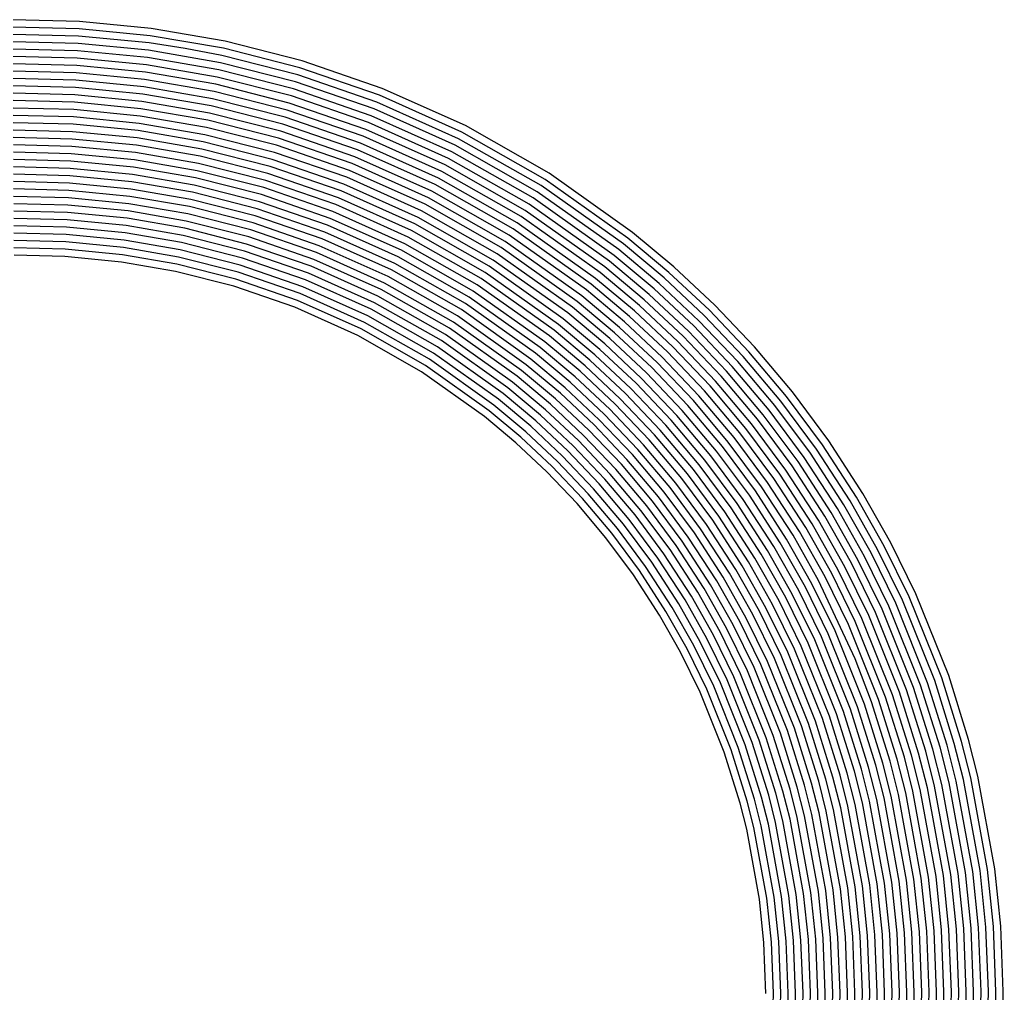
# Model space of a CAD drawing. Header units: metres. Extents: x -19 to 19, y -19.6 to 19.6.
# Drawn here: x 5.002 to 8.982, y 15.69 to 19.63 of the extents above; entities that cross this region are included whole.
import ezdxf

# ---------------------------------------------------------------- set-up
doc = ezdxf.new("R2010")
doc.units = ezdxf.units.M

msp = doc.modelspace()

# ---------------------------------------------------------------- linework, layer by layer
for p, q in [((5.24357, 19.622935, -0.495508), (4.972677, 19.630106, -0.496395)), ((5.24171, 19.5932, -0.491833), (4.972865, 19.600317, -0.492712)), ((5.529755, 19.565294, -0.488322), (5.24171, 19.5932, -0.491833)), ((5.533497, 19.594847, -0.49197), (5.24357, 19.622935, -0.495508)), ((5.832408, 19.543303, -0.485472), (5.533497, 19.594847, -0.49197)), ((5.23985, 19.563466, -0.488157), (4.973053, 19.570528, -0.489029)), ((5.526012, 19.535741, -0.484674), (5.23985, 19.563466, -0.488157)), ((5.826137, 19.51418, -0.481885), (5.529755, 19.565294, -0.488322)), ((5.23799, 19.533731, -0.484482), (4.973241, 19.540739, -0.485346)), ((5.23613, 19.503996, -0.480806), (4.97343, 19.51095, -0.481662)), ((5.52227, 19.506188, -0.481026), (5.23799, 19.533731, -0.484482)), ((5.813597, 19.455933, -0.474713), (5.52227, 19.506188, -0.481026)), ((5.671018, 19.513597, -0.481883), (5.526012, 19.535741, -0.484674)), ((5.819867, 19.485056, -0.478299), (5.671018, 19.513597, -0.481883)), ((6.135592, 19.435552, -0.47201), (5.826137, 19.51418, -0.481885)), ((6.144216, 19.464079, -0.475509), (5.832408, 19.543303, -0.485472)), ((5.23427, 19.474261, -0.477131), (4.973618, 19.481162, -0.477979)), ((5.514785, 19.447082, -0.47373), (5.23427, 19.474261, -0.477131)), ((5.518527, 19.476635, -0.477378), (5.23613, 19.503996, -0.480806)), ((5.807327, 19.42681, -0.471127), (5.518527, 19.476635, -0.477378)), ((6.126969, 19.407025, -0.468511), (5.819867, 19.485056, -0.478299)), ((5.23241, 19.444526, -0.473456), (4.973806, 19.451373, -0.474296)), ((5.511042, 19.417529, -0.470082), (5.23241, 19.444526, -0.473456)), ((5.801057, 19.397686, -0.467541), (5.514785, 19.447082, -0.47373)), ((6.109722, 19.349971, -0.461513), (5.807327, 19.42681, -0.471127)), ((6.118346, 19.378498, -0.465012), (5.813597, 19.455933, -0.474713)), ((6.45761, 19.324562, -0.458128), (6.135592, 19.435552, -0.47201)), ((6.468682, 19.352247, -0.461508), (6.144216, 19.464079, -0.475509)), ((5.23055, 19.414792, -0.46978), (4.973994, 19.421584, -0.470613)), ((5.22869, 19.385057, -0.466105), (4.974183, 19.391795, -0.46693)), ((5.5073, 19.387976, -0.466434), (5.23055, 19.414792, -0.46978)), ((5.788516, 19.33944, -0.460368), (5.5073, 19.387976, -0.466434)), ((5.794786, 19.368563, -0.463954), (5.511042, 19.417529, -0.470082)), ((6.101099, 19.321444, -0.458014), (5.801057, 19.397686, -0.467541)), ((6.446538, 19.296877, -0.454749), (6.126969, 19.407025, -0.468511)), ((5.22683, 19.355322, -0.462429), (4.974371, 19.362006, -0.463246)), ((5.499815, 19.32887, -0.459138), (5.22683, 19.355322, -0.462429)), ((5.503557, 19.358423, -0.462786), (5.22869, 19.385057, -0.466105)), ((5.782246, 19.310316, -0.456782), (5.503557, 19.358423, -0.462786)), ((6.092476, 19.292917, -0.454515), (5.794786, 19.368563, -0.463954)), ((6.424395, 19.241508, -0.447989), (6.109722, 19.349971, -0.461513)), ((6.435467, 19.269192, -0.451369), (6.118346, 19.378498, -0.465012)), ((6.805002, 19.201655, -0.442783), (6.468682, 19.352247, -0.461508)), ((5.22497, 19.325587, -0.458754), (4.974559, 19.332217, -0.459563)), ((5.496072, 19.299318, -0.45549), (5.22497, 19.325587, -0.458754)), ((5.775976, 19.281193, -0.453196), (5.499815, 19.32887, -0.459138)), ((6.075229, 19.235864, -0.447517), (5.782246, 19.310316, -0.456782)), ((6.083852, 19.264391, -0.451016), (5.788516, 19.33944, -0.460368)), ((6.413324, 19.213823, -0.444609), (6.101099, 19.321444, -0.458014)), ((6.791397, 19.175101, -0.439567), (6.45761, 19.324562, -0.458128)), ((5.22311, 19.295853, -0.455079), (4.974747, 19.302429, -0.45588)), ((5.22125, 19.266118, -0.451403), (4.974936, 19.27264, -0.452197)), ((5.488587, 19.240212, -0.448194), (5.22125, 19.266118, -0.451403)), ((5.492329, 19.269765, -0.451842), (5.22311, 19.295853, -0.455079)), ((5.763435, 19.222946, -0.446023), (5.492329, 19.269765, -0.451842)), ((5.769705, 19.25207, -0.449609), (5.496072, 19.299318, -0.45549)), ((6.066605, 19.207337, -0.444018), (5.775976, 19.281193, -0.453196)), ((6.402252, 19.186138, -0.441229), (6.092476, 19.292917, -0.454515)), ((6.764187, 19.121995, -0.433136), (6.435467, 19.269192, -0.451369)), ((6.777792, 19.148548, -0.436351), (6.446538, 19.296877, -0.454749)), ((5.21939, 19.236383, -0.447728), (4.975124, 19.242851, -0.448513)), ((5.484844, 19.210659, -0.444546), (5.21939, 19.236383, -0.447728)), ((5.757165, 19.193823, -0.442437), (5.488587, 19.240212, -0.448194)), ((6.057982, 19.17881, -0.440519), (5.769705, 19.25207, -0.449609)), ((6.380109, 19.130769, -0.43447), (6.075229, 19.235864, -0.447517)), ((6.39118, 19.158453, -0.437849), (6.083852, 19.264391, -0.451016)), ((6.750582, 19.095442, -0.42992), (6.424395, 19.241508, -0.447989)), ((5.21753, 19.206648, -0.444053), (4.975312, 19.213062, -0.44483)), ((5.481102, 19.181106, -0.440898), (5.21753, 19.206648, -0.444053)), ((5.750895, 19.164699, -0.438851), (5.484844, 19.210659, -0.444546)), ((6.040735, 19.121756, -0.433521), (5.757165, 19.193823, -0.442437)), ((6.049359, 19.150283, -0.43702), (5.763435, 19.222946, -0.446023)), ((6.369037, 19.103084, -0.43109), (6.066605, 19.207337, -0.444018)), ((6.723371, 19.042335, -0.423489), (6.402252, 19.186138, -0.441229)), ((6.736976, 19.068888, -0.426704), (6.413324, 19.213823, -0.444609)), ((7.144425, 19.009053, -0.419051), (6.805002, 19.201655, -0.442783)), ((5.21567, 19.176914, -0.440377), (4.9755, 19.183273, -0.441147)), ((5.21381, 19.147179, -0.436702), (4.975689, 19.153484, -0.437464)), ((5.473617, 19.122, -0.433603), (5.21381, 19.147179, -0.436702)), ((5.477359, 19.151553, -0.437251), (5.21567, 19.176914, -0.440377)), ((5.738354, 19.106453, -0.431678), (5.477359, 19.151553, -0.437251)), ((5.744625, 19.135576, -0.435264), (5.481102, 19.181106, -0.440898)), ((6.032112, 19.093229, -0.430022), (5.750895, 19.164699, -0.438851)), ((6.346894, 19.047714, -0.42433), (6.049359, 19.150283, -0.43702)), ((6.357965, 19.075399, -0.42771), (6.057982, 19.17881, -0.440519)), ((6.709766, 19.015782, -0.420273), (6.39118, 19.158453, -0.437849)), ((7.112094, 18.958847, -0.413028), (6.777792, 19.148548, -0.436351)), ((7.12826, 18.98395, -0.41604), (6.791397, 19.175101, -0.439567)), ((5.21195, 19.117444, -0.433026), (4.975877, 19.123695, -0.433781)), ((5.469874, 19.092447, -0.429955), (5.21195, 19.117444, -0.433026)), ((5.732084, 19.077329, -0.428092), (5.473617, 19.122, -0.433603)), ((6.023489, 19.064702, -0.426523), (5.744625, 19.135576, -0.435264)), ((6.335822, 19.02003, -0.42095), (6.040735, 19.121756, -0.433521)), ((6.696161, 18.989229, -0.417057), (6.380109, 19.130769, -0.43447)), ((7.095928, 18.933743, -0.410016), (6.764187, 19.121995, -0.433136)), ((5.21009, 19.087709, -0.429351), (4.976065, 19.093907, -0.430097)), ((5.466132, 19.062894, -0.426307), (5.21009, 19.087709, -0.429351)), ((5.725814, 19.048206, -0.424506), (5.469874, 19.092447, -0.429955)), ((6.006242, 19.007648, -0.419525), (5.732084, 19.077329, -0.428092)), ((6.014865, 19.036175, -0.423024), (5.738354, 19.106453, -0.431678)), ((6.32475, 18.992345, -0.417571), (6.032112, 19.093229, -0.430022)), ((6.668951, 18.936122, -0.410626), (6.357965, 19.075399, -0.42771)), ((6.682556, 18.962675, -0.413842), (6.369037, 19.103084, -0.43109)), ((7.063597, 18.883537, -0.403993), (6.736976, 19.068888, -0.426704)), ((7.079763, 18.90864, -0.407004), (6.750582, 19.095442, -0.42992)), ((5.20823, 19.057974, -0.425676), (4.976253, 19.064118, -0.426414)), ((5.20637, 19.02824, -0.422), (4.976441, 19.034329, -0.422731)), ((5.458647, 19.003788, -0.419011), (5.20637, 19.02824, -0.422)), ((5.462389, 19.033341, -0.422659), (5.20823, 19.057974, -0.425676)), ((5.713273, 18.989959, -0.417333), (5.462389, 19.033341, -0.422659)), ((5.719544, 19.019083, -0.420919), (5.466132, 19.062894, -0.426307)), ((5.997619, 18.979121, -0.416026), (5.725814, 19.048206, -0.424506)), ((6.302607, 18.936975, -0.410811), (6.014865, 19.036175, -0.423024)), ((6.313679, 18.96466, -0.414191), (6.023489, 19.064702, -0.426523)), ((6.655346, 18.909569, -0.40741), (6.346894, 19.047714, -0.42433)), ((7.047432, 18.858433, -0.400981), (6.723371, 19.042335, -0.423489)), ((5.20451, 18.998505, -0.418325), (4.97663, 19.00454, -0.419048)), ((5.454904, 18.974235, -0.415363), (5.20451, 18.998505, -0.418325)), ((5.707003, 18.960836, -0.413747), (5.458647, 19.003788, -0.419011)), ((5.980372, 18.922067, -0.409028), (5.713273, 18.989959, -0.417333)), ((5.988995, 18.950594, -0.412527), (5.719544, 19.019083, -0.420919)), ((6.291536, 18.90929, -0.407431), (6.006242, 19.007648, -0.419525)), ((6.628135, 18.856462, -0.400979), (6.32475, 18.992345, -0.417571)), ((6.64174, 18.883016, -0.404195), (6.335822, 19.02003, -0.42095)), ((7.0151, 18.808227, -0.394957), (6.696161, 18.989229, -0.417057)), ((7.031266, 18.83333, -0.397969), (6.709766, 19.015782, -0.420273)), ((7.4819, 18.769572, -0.38989), (7.144425, 19.009053, -0.419051)), ((5.20265, 18.96877, -0.41465), (4.976818, 18.974751, -0.415365)), ((5.451162, 18.944682, -0.411715), (5.20265, 18.96877, -0.41465)), ((5.700733, 18.931713, -0.410161), (5.454904, 18.974235, -0.415363)), ((5.971748, 18.89354, -0.405529), (5.707003, 18.960836, -0.413747)), ((6.269392, 18.853921, -0.400672), (5.988995, 18.950594, -0.412527)), ((6.280464, 18.881606, -0.404051), (5.997619, 18.979121, -0.416026)), ((6.61453, 18.829909, -0.397763), (6.313679, 18.96466, -0.414191)), ((6.998935, 18.783123, -0.391946), (6.682556, 18.962675, -0.413842)), ((7.444475, 18.722972, -0.384366), (7.112094, 18.958847, -0.413028)), ((7.463188, 18.746272, -0.387128), (7.12826, 18.98395, -0.41604)), ((5.20079, 18.939035, -0.410974), (4.977006, 18.944962, -0.411681)), ((5.19893, 18.909301, -0.407299), (4.977194, 18.915173, -0.407998)), ((5.443677, 18.885576, -0.404419), (5.19893, 18.909301, -0.407299)), ((5.447419, 18.915129, -0.408067), (5.20079, 18.939035, -0.410974)), ((5.688193, 18.873466, -0.402988), (5.447419, 18.915129, -0.408067)), ((5.694463, 18.902589, -0.406574), (5.451162, 18.944682, -0.411715)), ((5.963125, 18.865013, -0.40203), (5.700733, 18.931713, -0.410161)), ((6.258321, 18.826236, -0.397292), (5.980372, 18.922067, -0.409028)), ((6.58732, 18.776803, -0.391332), (6.291536, 18.90929, -0.407431)), ((6.600925, 18.803356, -0.394548), (6.302607, 18.936975, -0.410811)), ((6.966603, 18.732917, -0.385922), (6.655346, 18.909569, -0.40741)), ((6.982769, 18.75802, -0.388934), (6.668951, 18.936122, -0.410626)), ((7.40705, 18.676373, -0.378841), (7.079763, 18.90864, -0.407004)), ((7.425763, 18.699673, -0.381603), (7.095928, 18.933743, -0.410016)), ((5.19707, 18.879566, -0.403623), (4.977383, 18.885385, -0.404315)), ((5.439934, 18.856023, -0.400771), (5.19707, 18.879566, -0.403623)), ((5.681922, 18.844343, -0.399402), (5.443677, 18.885576, -0.404419)), ((5.945878, 18.807959, -0.395032), (5.688193, 18.873466, -0.402988)), ((5.954502, 18.836486, -0.398531), (5.694463, 18.902589, -0.406574)), ((6.247249, 18.798551, -0.393912), (5.971748, 18.89354, -0.405529)), ((6.573715, 18.75025, -0.388116), (6.280464, 18.881606, -0.404051)), ((6.950438, 18.707813, -0.38291), (6.64174, 18.883016, -0.404195)), ((7.388338, 18.653073, -0.376079), (7.063597, 18.883537, -0.403993)), ((5.19521, 18.849831, -0.399948), (4.977571, 18.855596, -0.400632)), ((5.436192, 18.82647, -0.397123), (5.19521, 18.849831, -0.399948)), ((5.675652, 18.815219, -0.395816), (5.439934, 18.856023, -0.400771)), ((5.937255, 18.779432, -0.391533), (5.681922, 18.844343, -0.399402)), ((6.225106, 18.743182, -0.387152), (5.954502, 18.836486, -0.398531)), ((6.236177, 18.770867, -0.390532), (5.963125, 18.865013, -0.40203)), ((6.56011, 18.723696, -0.384901), (6.269392, 18.853921, -0.400672)), ((6.918106, 18.657607, -0.376887), (6.61453, 18.829909, -0.397763)), ((6.934272, 18.68271, -0.379899), (6.628135, 18.856462, -0.400979)), ((7.350913, 18.606474, -0.370555), (7.031266, 18.83333, -0.397969)), ((7.369626, 18.629774, -0.373317), (7.047432, 18.858433, -0.400981)), ((5.19335, 18.820096, -0.396273), (4.977759, 18.825807, -0.396948)), ((5.19149, 18.790362, -0.392597), (4.977947, 18.796018, -0.393265)), ((5.428707, 18.767365, -0.389827), (5.19149, 18.790362, -0.392597)), ((5.432449, 18.796917, -0.393475), (5.19335, 18.820096, -0.396273)), ((5.663112, 18.756972, -0.388643), (5.432449, 18.796917, -0.393475)), ((5.669382, 18.786096, -0.392229), (5.436192, 18.82647, -0.397123)), ((5.928632, 18.750905, -0.388034), (5.675652, 18.815219, -0.395816)), ((6.214034, 18.715497, -0.383772), (5.945878, 18.807959, -0.395032)), ((6.532899, 18.67059, -0.378469), (6.247249, 18.798551, -0.393912)), ((6.546504, 18.697143, -0.381685), (6.258321, 18.826236, -0.397292)), ((6.901941, 18.632503, -0.373875), (6.600925, 18.803356, -0.394548)), ((7.332201, 18.583175, -0.367793), (7.0151, 18.808227, -0.394957)), ((5.18963, 18.760627, -0.388922), (4.978136, 18.766229, -0.389582)), ((5.424964, 18.737812, -0.386179), (5.18963, 18.760627, -0.388922)), ((5.656842, 18.727849, -0.385057), (5.428707, 18.767365, -0.389827)), ((5.911385, 18.693852, -0.381036), (5.663112, 18.756972, -0.388643)), ((5.920008, 18.722378, -0.384535), (5.669382, 18.786096, -0.392229)), ((6.191891, 18.660128, -0.377013), (5.928632, 18.750905, -0.388034)), ((6.202962, 18.687812, -0.380393), (5.937255, 18.779432, -0.391533)), ((6.519294, 18.644037, -0.375254), (6.236177, 18.770867, -0.390532)), ((6.86961, 18.582297, -0.367852), (6.573715, 18.75025, -0.388116)), ((6.885775, 18.6074, -0.370863), (6.58732, 18.776803, -0.391332)), ((7.294776, 18.536575, -0.362269), (6.982769, 18.75802, -0.388934)), ((7.313489, 18.559875, -0.365031), (6.998935, 18.783123, -0.391946)), ((7.648877, 18.629886, -0.373061), (7.4819, 18.769572, -0.38989)), ((5.18777, 18.730892, -0.385247), (4.978324, 18.73644, -0.385899)), ((5.421222, 18.708259, -0.382531), (5.18777, 18.730892, -0.385247)), ((5.650571, 18.698726, -0.381471), (5.424964, 18.737812, -0.386179)), ((5.902762, 18.665325, -0.377537), (5.656842, 18.727849, -0.385057)), ((6.180819, 18.632443, -0.373633), (5.920008, 18.722378, -0.384535)), ((6.492084, 18.59093, -0.368822), (6.214034, 18.715497, -0.383772)), ((6.505689, 18.617483, -0.372038), (6.225106, 18.743182, -0.387152)), ((6.853444, 18.557194, -0.36484), (6.56011, 18.723696, -0.384901)), ((7.276064, 18.513276, -0.359506), (6.966603, 18.732917, -0.385922)), ((7.608931, 18.585392, -0.367824), (7.444475, 18.722972, -0.384366)), ((7.628904, 18.607639, -0.370443), (7.463188, 18.746272, -0.387128)), ((5.18591, 18.701157, -0.381571), (4.978512, 18.706652, -0.382216)), ((5.18405, 18.671422, -0.377896), (4.9787, 18.676863, -0.378532)), ((5.413737, 18.649153, -0.375235), (5.18405, 18.671422, -0.377896)), ((5.417479, 18.678706, -0.378883), (5.18591, 18.701157, -0.381571)), ((5.638031, 18.640479, -0.374298), (5.417479, 18.678706, -0.378883)), ((5.644301, 18.669602, -0.377884), (5.421222, 18.708259, -0.382531)), ((5.885515, 18.608271, -0.370539), (5.644301, 18.669602, -0.377884)), ((5.894138, 18.636798, -0.374038), (5.650571, 18.698726, -0.381471)), ((6.169748, 18.604758, -0.370253), (5.911385, 18.693852, -0.381036)), ((6.478479, 18.564377, -0.365607), (6.202962, 18.687812, -0.380393)), ((6.821113, 18.506987, -0.358816), (6.532899, 18.67059, -0.378469)), ((6.837278, 18.53209, -0.361828), (6.546504, 18.697143, -0.381685)), ((7.238639, 18.466677, -0.353982), (6.934272, 18.68271, -0.379899)), ((7.257352, 18.489976, -0.356744), (6.950438, 18.707813, -0.38291)), ((7.568986, 18.540897, -0.362586), (7.40705, 18.676373, -0.378841)), ((7.588959, 18.563144, -0.365205), (7.425763, 18.699673, -0.381603)), ((5.631761, 18.611356, -0.370712), (5.413737, 18.649153, -0.375235)), ((5.876891, 18.579744, -0.367037), (5.638031, 18.640479, -0.374298)), ((6.147604, 18.549387, -0.363503), (5.894138, 18.636798, -0.374038)), ((6.158676, 18.577073, -0.366873), (5.902762, 18.665325, -0.377537)), ((6.451268, 18.51127, -0.359175), (6.180819, 18.632443, -0.373633)), ((6.464873, 18.537824, -0.362391), (6.191891, 18.660128, -0.377013)), ((6.804947, 18.481884, -0.355805), (6.519294, 18.644037, -0.375254)), ((7.201214, 18.420077, -0.348458), (6.901941, 18.632503, -0.373875)), ((7.219927, 18.443377, -0.35122), (6.918106, 18.657607, -0.376887)), ((7.529041, 18.496403, -0.357349), (7.369626, 18.629774, -0.373317)), ((7.549013, 18.51865, -0.359967), (7.388338, 18.653073, -0.376079)), ((7.813919, 18.475332, -0.354593), (7.648877, 18.629886, -0.373061)), ((5.868268, 18.551218, -0.363529), (5.631761, 18.611356, -0.370712)), ((6.136533, 18.521701, -0.360139), (5.885515, 18.608271, -0.370539)), ((6.437663, 18.484717, -0.35596), (6.169748, 18.604758, -0.370253)), ((6.772616, 18.431677, -0.349781), (6.492084, 18.59093, -0.368822)), ((6.788781, 18.45678, -0.352793), (6.505689, 18.617483, -0.372038)), ((7.182502, 18.396778, -0.345696), (6.885775, 18.6074, -0.370863)), ((7.509068, 18.474155, -0.35473), (7.350913, 18.606474, -0.370555)), ((7.792704, 18.454246, -0.35213), (7.628904, 18.607639, -0.370443)), ((6.114389, 18.466328, -0.35341), (5.868268, 18.551218, -0.363529)), ((6.125461, 18.494014, -0.356774), (5.876891, 18.579744, -0.367037)), ((6.410453, 18.431611, -0.349528), (6.147604, 18.549387, -0.363503)), ((6.424058, 18.458164, -0.352744), (6.158676, 18.577073, -0.366873)), ((6.75645, 18.406574, -0.346769), (6.478479, 18.564377, -0.365607)), ((7.145077, 18.350179, -0.340172), (6.853444, 18.557194, -0.36484)), ((7.16379, 18.373478, -0.342934), (6.86961, 18.582297, -0.367852)), ((7.469123, 18.429661, -0.349492), (7.313489, 18.559875, -0.365031)), ((7.489095, 18.451908, -0.352111), (7.332201, 18.583175, -0.367793)), ((7.750275, 18.412074, -0.347205), (7.588959, 18.563144, -0.365205)), ((7.77149, 18.43316, -0.349667), (7.608931, 18.585392, -0.367824)), ((6.396848, 18.405057, -0.346313), (6.136533, 18.521701, -0.360139)), ((6.724119, 18.356367, -0.340746), (6.451268, 18.51127, -0.359175)), ((6.740285, 18.38147, -0.343758), (6.464873, 18.537824, -0.362391)), ((7.126365, 18.326879, -0.337409), (6.837278, 18.53209, -0.361828)), ((7.429177, 18.385166, -0.344254), (7.276064, 18.513276, -0.359506)), ((7.44915, 18.407414, -0.346873), (7.294776, 18.536575, -0.362269)), ((7.707845, 18.369902, -0.342279), (7.549013, 18.51865, -0.359967)), ((7.72906, 18.390988, -0.344742), (7.568986, 18.540897, -0.362586)), ((6.383243, 18.378504, -0.343097), (6.125461, 18.494014, -0.356774)), ((6.707953, 18.331264, -0.337734), (6.437663, 18.484717, -0.35596)), ((7.08894, 18.28028, -0.331885), (6.804947, 18.481884, -0.355805)), ((7.107653, 18.303579, -0.334647), (6.821113, 18.506987, -0.358816)), ((7.409205, 18.362919, -0.341636), (7.257352, 18.489976, -0.356744)), ((7.665416, 18.327729, -0.337354), (7.509068, 18.474155, -0.35473)), ((7.686631, 18.348816, -0.339816), (7.529041, 18.496403, -0.357349)), ((7.974516, 18.306462, -0.334597), (7.813919, 18.475332, -0.354593)), ((6.369637, 18.351951, -0.339881), (6.114389, 18.466328, -0.35341)), ((6.675622, 18.281057, -0.331711), (6.410453, 18.431611, -0.349528)), ((6.691788, 18.30616, -0.334722), (6.424058, 18.458164, -0.352744)), ((7.051515, 18.233681, -0.326361), (6.772616, 18.431677, -0.349781)), ((7.070228, 18.25698, -0.329123), (6.788781, 18.45678, -0.352793)), ((7.36926, 18.318425, -0.336398), (7.219927, 18.443377, -0.35122)), ((7.389232, 18.340672, -0.339017), (7.238639, 18.466677, -0.353982)), ((7.644201, 18.306643, -0.334891), (7.489095, 18.451908, -0.352111)), ((7.929668, 18.266829, -0.330008), (7.77149, 18.43316, -0.349667)), ((7.952092, 18.286646, -0.332302), (7.792704, 18.454246, -0.35213)), ((6.659456, 18.255954, -0.328699), (6.396848, 18.405057, -0.346313)), ((7.032803, 18.210381, -0.323599), (6.75645, 18.406574, -0.346769)), ((7.329314, 18.27393, -0.33116), (7.182502, 18.396778, -0.345696)), ((7.349287, 18.296178, -0.333779), (7.201214, 18.420077, -0.348458)), ((7.601771, 18.264471, -0.329965), (7.44915, 18.407414, -0.346873)), ((7.622986, 18.285557, -0.332428), (7.469123, 18.429661, -0.349492)), ((7.884819, 18.227196, -0.32542), (7.72906, 18.390988, -0.344742)), ((7.907244, 18.247013, -0.327714), (7.750275, 18.412074, -0.347205)), ((6.627125, 18.205747, -0.322675), (6.369637, 18.351951, -0.339881)), ((6.643291, 18.23085, -0.325687), (6.383243, 18.378504, -0.343097)), ((6.995378, 18.163782, -0.318075), (6.724119, 18.356367, -0.340746)), ((7.014091, 18.187081, -0.320837), (6.740285, 18.38147, -0.343758)), ((7.289369, 18.229436, -0.325923), (7.145077, 18.350179, -0.340172)), ((7.309342, 18.251683, -0.328541), (7.16379, 18.373478, -0.342934)), ((7.559342, 18.222299, -0.32504), (7.409205, 18.362919, -0.341636)), ((7.580557, 18.243385, -0.327503), (7.429177, 18.385166, -0.344254)), ((7.862395, 18.20738, -0.323126), (7.707845, 18.369902, -0.342279)), ((6.976666, 18.140482, -0.315312), (6.707953, 18.331264, -0.337734)), ((7.269396, 18.207189, -0.323304), (7.126365, 18.326879, -0.337409)), ((7.516912, 18.180127, -0.320114), (7.36926, 18.318425, -0.336398)), ((7.538127, 18.201213, -0.322577), (7.389232, 18.340672, -0.339017)), ((7.817547, 18.167747, -0.318537), (7.665416, 18.327729, -0.337354)), ((7.839971, 18.187564, -0.320831), (7.686631, 18.348816, -0.339816)), ((6.939241, 18.093883, -0.309788), (6.675622, 18.281057, -0.331711)), ((6.957954, 18.117182, -0.31255), (6.691788, 18.30616, -0.334722)), ((7.229451, 18.162694, -0.318066), (7.08894, 18.28028, -0.331885)), ((7.249424, 18.184941, -0.320685), (7.107653, 18.303579, -0.334647)), ((7.474483, 18.137955, -0.315189), (7.329314, 18.27393, -0.33116)), ((7.495698, 18.159041, -0.317652), (7.349287, 18.296178, -0.333779)), ((7.772698, 18.128114, -0.313949), (7.622986, 18.285557, -0.332428)), ((7.795122, 18.147931, -0.316243), (7.644201, 18.306643, -0.334891)), ((8.104995, 18.105341, -0.31107), (7.952092, 18.286646, -0.332302)), ((8.128582, 18.123781, -0.313185), (7.974516, 18.306462, -0.334597)), ((6.901817, 18.047284, -0.304264), (6.643291, 18.23085, -0.325687)), ((6.920529, 18.070583, -0.307026), (6.659456, 18.255954, -0.328699)), ((7.189506, 18.1182, -0.312829), (7.051515, 18.233681, -0.326361)), ((7.209478, 18.140447, -0.315447), (7.070228, 18.25698, -0.329123)), ((7.453268, 18.116869, -0.312726), (7.309342, 18.251683, -0.328541)), ((7.72785, 18.088482, -0.30936), (7.580557, 18.243385, -0.327503)), ((7.750274, 18.108298, -0.311654), (7.601771, 18.264471, -0.329965)), ((8.057821, 18.068462, -0.306841), (7.907244, 18.247013, -0.327714)), ((8.081408, 18.086902, -0.308956), (7.929668, 18.266829, -0.330008)), ((6.883104, 18.023984, -0.301502), (6.627125, 18.205747, -0.322675)), ((7.169533, 18.095952, -0.31021), (7.032803, 18.210381, -0.323599)), ((7.410839, 18.074697, -0.307801), (7.269396, 18.207189, -0.323304)), ((7.432053, 18.095783, -0.310263), (7.289369, 18.229436, -0.325923)), ((7.683001, 18.048849, -0.304772), (7.538127, 18.201213, -0.322577)), ((7.705425, 18.068665, -0.307066), (7.559342, 18.222299, -0.32504)), ((8.010647, 18.031583, -0.302611), (7.862395, 18.20738, -0.323126)), ((8.034234, 18.050023, -0.304726), (7.884819, 18.227196, -0.32542)), ((7.129588, 18.051458, -0.304972), (6.995378, 18.163782, -0.318075)), ((7.14956, 18.073705, -0.307591), (7.014091, 18.187081, -0.320837)), ((7.368409, 18.032525, -0.302875), (7.229451, 18.162694, -0.318066)), ((7.389624, 18.053611, -0.305338), (7.249424, 18.184941, -0.320685)), ((7.638153, 18.009216, -0.300183), (7.495698, 18.159041, -0.317652)), ((7.660577, 18.029033, -0.302478), (7.516912, 18.180127, -0.320114)), ((7.963472, 17.994704, -0.298381), (7.817547, 18.167747, -0.318537)), ((7.98706, 18.013143, -0.300496), (7.839971, 18.187564, -0.320831)), ((7.089642, 18.006964, -0.299734), (6.957954, 18.117182, -0.31255)), ((7.109615, 18.029211, -0.302353), (6.976666, 18.140482, -0.315312)), ((7.32598, 17.990352, -0.29795), (7.189506, 18.1182, -0.312829)), ((7.347194, 18.011439, -0.300412), (7.209478, 18.140447, -0.315447)), ((7.593304, 17.969583, -0.295595), (7.453268, 18.116869, -0.312726)), ((7.615729, 17.9894, -0.297889), (7.474483, 18.137955, -0.315189)), ((7.916298, 17.957825, -0.294151), (7.772698, 18.128114, -0.313949)), ((7.939885, 17.976264, -0.296266), (7.795122, 18.147931, -0.316243)), ((8.275308, 17.926431, -0.290306), (8.128582, 18.123781, -0.313185)), ((7.06967, 17.984716, -0.297116), (6.939241, 18.093883, -0.309788)), ((7.28355, 17.94818, -0.293024), (7.14956, 18.073705, -0.307591)), ((7.304765, 17.969266, -0.295487), (7.169533, 18.095952, -0.31021)), ((7.548456, 17.929951, -0.291007), (7.410839, 18.074697, -0.307801)), ((7.57088, 17.949767, -0.293301), (7.432053, 18.095783, -0.310263)), ((7.869124, 17.920946, -0.289921), (7.72785, 18.088482, -0.30936)), ((7.892711, 17.939385, -0.292036), (7.750274, 18.108298, -0.311654)), ((8.225919, 17.892527, -0.286457), (8.081408, 18.086902, -0.308956)), ((8.250613, 17.909479, -0.288381), (8.104995, 18.105341, -0.31107)), ((7.029724, 17.940222, -0.291878), (6.901817, 18.047284, -0.304264)), ((7.049697, 17.962469, -0.294497), (6.920529, 18.070583, -0.307026)), ((7.262335, 17.927094, -0.290561), (7.129588, 18.051458, -0.304972)), ((7.503607, 17.890318, -0.286418), (7.368409, 18.032525, -0.302875)), ((7.526032, 17.910134, -0.288712), (7.389624, 18.053611, -0.305338)), ((7.82195, 17.884067, -0.285691), (7.683001, 18.048849, -0.304772)), ((7.845537, 17.902506, -0.287806), (7.705425, 18.068665, -0.307066)), ((8.17653, 17.858623, -0.282607), (8.034234, 18.050023, -0.304726)), ((8.201224, 17.875575, -0.284532), (8.057821, 18.068462, -0.306841)), ((7.009752, 17.917975, -0.289259), (6.883104, 18.023984, -0.301502)), ((7.219906, 17.884922, -0.285636), (7.089642, 18.006964, -0.299734)), ((7.241121, 17.906008, -0.288099), (7.109615, 18.029211, -0.302353)), ((7.481183, 17.870502, -0.284124), (7.347194, 18.011439, -0.300412)), ((7.774776, 17.847187, -0.281462), (7.638153, 18.009216, -0.300183)), ((7.798363, 17.865627, -0.283577), (7.660577, 18.029033, -0.302478)), ((8.102446, 17.807767, -0.276833), (7.963472, 17.994704, -0.298381)), ((8.127141, 17.824719, -0.278758), (7.98706, 18.013143, -0.300496)), ((8.151835, 17.841671, -0.280682), (8.010647, 18.031583, -0.302611)), ((7.177476, 17.84275, -0.28071), (7.049697, 17.962469, -0.294497)), ((7.198691, 17.863836, -0.283173), (7.06967, 17.984716, -0.297116)), ((7.436335, 17.830869, -0.279535), (7.304765, 17.969266, -0.295487)), ((7.458759, 17.850685, -0.28183), (7.32598, 17.990352, -0.29795)), ((7.727601, 17.810308, -0.277232), (7.593304, 17.969583, -0.295595)), ((7.751189, 17.828748, -0.279347), (7.615729, 17.9894, -0.297889)), ((8.053057, 17.773863, -0.272983), (7.916298, 17.957825, -0.294151)), ((8.077752, 17.790815, -0.274908), (7.939885, 17.976264, -0.296266)), ((7.135047, 17.800578, -0.275785), (7.009752, 17.917975, -0.289259)), ((7.156261, 17.821664, -0.278248), (7.029724, 17.940222, -0.291878)), ((7.391486, 17.791236, -0.274947), (7.262335, 17.927094, -0.290561)), ((7.413911, 17.811052, -0.277241), (7.28355, 17.94818, -0.293024)), ((7.680427, 17.773429, -0.273002), (7.548456, 17.929951, -0.291007)), ((7.704014, 17.791869, -0.275117), (7.57088, 17.949767, -0.293301)), ((8.003668, 17.739959, -0.269134), (7.869124, 17.920946, -0.289921)), ((8.028363, 17.756911, -0.271058), (7.892711, 17.939385, -0.292036)), ((8.413708, 17.713337, -0.265898), (8.275308, 17.926431, -0.290306)), ((7.346638, 17.751603, -0.270359), (7.219906, 17.884922, -0.285636)), ((7.369062, 17.77142, -0.272653), (7.241121, 17.906008, -0.288099)), ((7.633253, 17.73655, -0.268772), (7.503607, 17.890318, -0.286418)), ((7.65684, 17.75499, -0.270887), (7.526032, 17.910134, -0.288712)), ((7.954279, 17.706054, -0.265284), (7.82195, 17.884067, -0.285691)), ((7.978974, 17.723006, -0.267209), (7.845537, 17.902506, -0.287806)), ((8.336596, 17.667138, -0.260712), (8.201224, 17.875575, -0.284532)), ((8.3623, 17.682538, -0.262441), (8.225919, 17.892527, -0.286457)), ((8.388004, 17.697937, -0.264169), (8.250613, 17.909479, -0.288381)), ((7.301789, 17.71197, -0.26577), (7.177476, 17.84275, -0.28071)), ((7.324214, 17.731787, -0.268064), (7.198691, 17.863836, -0.283173)), ((7.586079, 17.699671, -0.264542), (7.458759, 17.850685, -0.28183)), ((7.609666, 17.718111, -0.266657), (7.481183, 17.870502, -0.284124)), ((7.90489, 17.67215, -0.261435), (7.774776, 17.847187, -0.281462)), ((7.929585, 17.689102, -0.263359), (7.798363, 17.865627, -0.283577)), ((8.285188, 17.636339, -0.257255), (8.151835, 17.841671, -0.280682)), ((8.310892, 17.651738, -0.258983), (8.17653, 17.858623, -0.282607)), ((7.256941, 17.672338, -0.261182), (7.135047, 17.800578, -0.275785)), ((7.279365, 17.692154, -0.263476), (7.156261, 17.821664, -0.278248)), ((7.538905, 17.662792, -0.260312), (7.413911, 17.811052, -0.277241)), ((7.562492, 17.681232, -0.262427), (7.436335, 17.830869, -0.279535)), ((7.855501, 17.638246, -0.257585), (7.727601, 17.810308, -0.277232)), ((7.880195, 17.655198, -0.25951), (7.751189, 17.828748, -0.279347)), ((8.233779, 17.60554, -0.253797), (8.102446, 17.807767, -0.276833)), ((8.259484, 17.620939, -0.255526), (8.127141, 17.824719, -0.278758)), ((7.49173, 17.625913, -0.256083), (7.369062, 17.77142, -0.272653)), ((7.515317, 17.644352, -0.258197), (7.391486, 17.791236, -0.274947)), ((7.781417, 17.58739, -0.251811), (7.65684, 17.75499, -0.270887)), ((7.806112, 17.604342, -0.253735), (7.680427, 17.773429, -0.273002)), ((7.830806, 17.621294, -0.25566), (7.704014, 17.791869, -0.275117)), ((8.156667, 17.559341, -0.248612), (8.028363, 17.756911, -0.271058)), ((8.182371, 17.57474, -0.25034), (8.053057, 17.773863, -0.272983)), ((8.208075, 17.59014, -0.252069), (8.077752, 17.790815, -0.274908)), ((7.444556, 17.589034, -0.251853), (7.324214, 17.731787, -0.268064)), ((7.468143, 17.607473, -0.253968), (7.346638, 17.751603, -0.270359)), ((7.732028, 17.553486, -0.247961), (7.609666, 17.718111, -0.266657)), ((7.756723, 17.570438, -0.249886), (7.633253, 17.73655, -0.268772)), ((8.105259, 17.528541, -0.245154), (7.978974, 17.723006, -0.267209)), ((8.130963, 17.543941, -0.246883), (8.003668, 17.739959, -0.269134)), ((8.526624, 17.513699, -0.24331), (8.413708, 17.713337, -0.265898)), ((7.397382, 17.552155, -0.247623), (7.279365, 17.692154, -0.263476)), ((7.420969, 17.570594, -0.249738), (7.301789, 17.71197, -0.26577)), ((7.682639, 17.519582, -0.244111), (7.562492, 17.681232, -0.262427)), ((7.707334, 17.536534, -0.246036), (7.586079, 17.699671, -0.264542)), ((8.053851, 17.497742, -0.241697), (7.929585, 17.689102, -0.263359)), ((8.079555, 17.513142, -0.243426), (7.954279, 17.706054, -0.265284)), ((8.473464, 17.485993, -0.240234), (8.3623, 17.682538, -0.262441)), ((8.500044, 17.499846, -0.241772), (8.388004, 17.697937, -0.264169)), ((7.373795, 17.533715, -0.245508), (7.256941, 17.672338, -0.261182)), ((7.63325, 17.485678, -0.240262), (7.515317, 17.644352, -0.258197)), ((7.657945, 17.50263, -0.242187), (7.538905, 17.662792, -0.260312)), ((7.976738, 17.451543, -0.236511), (7.855501, 17.638246, -0.257585)), ((8.002442, 17.466943, -0.23824), (7.880195, 17.655198, -0.25951)), ((8.028146, 17.482343, -0.239969), (7.90489, 17.67215, -0.261435)), ((8.393725, 17.444433, -0.235619), (8.285188, 17.636339, -0.257255)), ((8.420305, 17.458286, -0.237157), (8.310892, 17.651738, -0.258983)), ((8.446884, 17.472139, -0.238696), (8.336596, 17.667138, -0.260712)), ((7.583861, 17.451773, -0.236412), (7.468143, 17.607473, -0.253968)), ((7.608556, 17.468725, -0.238337), (7.49173, 17.625913, -0.256083)), ((7.92533, 17.420744, -0.233054), (7.806112, 17.604342, -0.253735)), ((7.951034, 17.436144, -0.234783), (7.830806, 17.621294, -0.25566)), ((8.340566, 17.416726, -0.232543), (8.233779, 17.60554, -0.253797)), ((8.367145, 17.43058, -0.234081), (8.259484, 17.620939, -0.255526)), ((7.534472, 17.417869, -0.232563), (7.420969, 17.570594, -0.249738)), ((7.559167, 17.434821, -0.234488), (7.444556, 17.589034, -0.251853)), ((7.873922, 17.389945, -0.229597), (7.756723, 17.570438, -0.249886)), ((7.899626, 17.405345, -0.231325), (7.781417, 17.58739, -0.251811)), ((8.260826, 17.375167, -0.227928), (8.156667, 17.559341, -0.248612)), ((8.287406, 17.38902, -0.229466), (8.182371, 17.57474, -0.25034)), ((8.313986, 17.402873, -0.231004), (8.208075, 17.59014, -0.252069)), ((7.485083, 17.383965, -0.228713), (7.373795, 17.533715, -0.245508)), ((7.509778, 17.400917, -0.230638), (7.397382, 17.552155, -0.247623)), ((7.796809, 17.343746, -0.224411), (7.682639, 17.519582, -0.244111)), ((7.822513, 17.359146, -0.22614), (7.707334, 17.536534, -0.246036)), ((7.848218, 17.374545, -0.227868), (7.732028, 17.553486, -0.247961)), ((8.207667, 17.34746, -0.224851), (8.105259, 17.528541, -0.245154)), ((8.234247, 17.361313, -0.22639), (8.130963, 17.543941, -0.246883)), ((7.745401, 17.312947, -0.220954), (7.63325, 17.485678, -0.240262)), ((7.771105, 17.328347, -0.222682), (7.657945, 17.50263, -0.242187)), ((8.127928, 17.3059, -0.220237), (8.028146, 17.482343, -0.239969)), ((8.154508, 17.319754, -0.221775), (8.053851, 17.497742, -0.241697)), ((8.181087, 17.333607, -0.223313), (8.079555, 17.513142, -0.243426)), ((8.573771, 17.281678, -0.217427), (8.473464, 17.485993, -0.240234)), ((8.601051, 17.294105, -0.218793), (8.500044, 17.499846, -0.241772)), ((8.628332, 17.306533, -0.220158), (8.526624, 17.513699, -0.24331)), ((7.668289, 17.266748, -0.215768), (7.559167, 17.434821, -0.234488)), ((7.693993, 17.282148, -0.217497), (7.583861, 17.451773, -0.236412)), ((7.719697, 17.297547, -0.219225), (7.608556, 17.468725, -0.238337)), ((8.048189, 17.264341, -0.215622), (7.951034, 17.436144, -0.234783)), ((8.074768, 17.278194, -0.21716), (7.976738, 17.451543, -0.236511)), ((8.101348, 17.292047, -0.218698), (8.002442, 17.466943, -0.23824)), ((8.491929, 17.244397, -0.213331), (8.393725, 17.444433, -0.235619)), ((8.51921, 17.256824, -0.214696), (8.420305, 17.458286, -0.237157)), ((8.54649, 17.269251, -0.216062), (8.446884, 17.472139, -0.238696)), ((7.61688, 17.235949, -0.212311), (7.509778, 17.400917, -0.230638)), ((7.642585, 17.251348, -0.214039), (7.534472, 17.417869, -0.232563)), ((7.995029, 17.236634, -0.212545), (7.899626, 17.405345, -0.231325)), ((8.021609, 17.250487, -0.214084), (7.92533, 17.420744, -0.233054)), ((8.410087, 17.207115, -0.209234), (8.313986, 17.402873, -0.231004)), ((8.437368, 17.219543, -0.2106), (8.340566, 17.416726, -0.232543)), ((8.464648, 17.23197, -0.211965), (8.367145, 17.43058, -0.234081)), ((7.591176, 17.220549, -0.210582), (7.485083, 17.383965, -0.228713)), ((7.91529, 17.195075, -0.207931), (7.822513, 17.359146, -0.22614)), ((7.94187, 17.208928, -0.209469), (7.848218, 17.374545, -0.227868)), ((7.96845, 17.222781, -0.211007), (7.873922, 17.389945, -0.229597)), ((8.382799, 17.043513, -0.191268), (8.234247, 17.361313, -0.22639)), ((8.355526, 17.182261, -0.206503), (8.260826, 17.375167, -0.227928)), ((8.382807, 17.194688, -0.207869), (8.287406, 17.38902, -0.229466)), ((7.862131, 17.167368, -0.204854), (7.771105, 17.328347, -0.222682)), ((7.88871, 17.181221, -0.206392), (7.796809, 17.343746, -0.224411)), ((8.246404, 17.132552, -0.201042), (8.154508, 17.319754, -0.221775)), ((8.273684, 17.14498, -0.202407), (8.181087, 17.333607, -0.223313)), ((8.300965, 17.157407, -0.203773), (8.207667, 17.34746, -0.224851)), ((7.782392, 17.125808, -0.200239), (7.693993, 17.282148, -0.217497)), ((7.808971, 17.139662, -0.201778), (7.719697, 17.297547, -0.219225)), ((7.835551, 17.153515, -0.203316), (7.745401, 17.312947, -0.220954)), ((8.164562, 17.095271, -0.196945), (8.074768, 17.278194, -0.21716)), ((8.191843, 17.107698, -0.198311), (8.101348, 17.292047, -0.218698)), ((8.219123, 17.120125, -0.199676), (8.127928, 17.3059, -0.220237)), ((8.704234, 16.956795, -0.181748), (8.573771, 17.281678, -0.217427)), ((8.732622, 16.966482, -0.182792), (8.601051, 17.294105, -0.218793)), ((8.76101, 16.976169, -0.183837), (8.628332, 17.306533, -0.220158)), ((7.702652, 17.084249, -0.195625), (7.61688, 17.235949, -0.212311)), ((7.729232, 17.098102, -0.197163), (7.642585, 17.251348, -0.214039)), ((7.755812, 17.111955, -0.198701), (7.668289, 17.266748, -0.215768)), ((8.08272, 17.057989, -0.192849), (7.995029, 17.236634, -0.212545)), ((8.110001, 17.070417, -0.194214), (8.021609, 17.250487, -0.214084)), ((8.137282, 17.082844, -0.19558), (8.048189, 17.264341, -0.215622)), ((8.61907, 16.927735, -0.178613), (8.491929, 17.244397, -0.213331)), ((8.647458, 16.937421, -0.179658), (8.51921, 17.256824, -0.214696)), ((8.675846, 16.947108, -0.180703), (8.54649, 17.269251, -0.216062)), ((7.676073, 17.070395, -0.194086), (7.591176, 17.220549, -0.210582)), ((8.028159, 17.033135, -0.190118), (7.94187, 17.208928, -0.209469)), ((8.05544, 17.045562, -0.191484), (7.96845, 17.222781, -0.211007)), ((8.533906, 16.898674, -0.175478), (8.410087, 17.207115, -0.209234)), ((8.562294, 16.908361, -0.176523), (8.437368, 17.219543, -0.2106)), ((8.590682, 16.918048, -0.177568), (8.464648, 17.23197, -0.211965)), ((7.946318, 16.995854, -0.186022), (7.862131, 17.167368, -0.204854)), ((7.973598, 17.008281, -0.187387), (7.88871, 17.181221, -0.206392)), ((8.000879, 17.020708, -0.188753), (7.91529, 17.195075, -0.207931)), ((8.420354, 16.859927, -0.171299), (8.300965, 17.157407, -0.203773)), ((8.47713, 16.8793, -0.173389), (8.355526, 17.182261, -0.206503)), ((8.505518, 16.888987, -0.174434), (8.382807, 17.194688, -0.207869)), ((7.864476, 16.958572, -0.181925), (7.782392, 17.125808, -0.200239)), ((7.891756, 16.970999, -0.183291), (7.808971, 17.139662, -0.201778)), ((7.919037, 16.983427, -0.184656), (7.835551, 17.153515, -0.203316)), ((8.33519, 16.830866, -0.168164), (8.219123, 17.120125, -0.199676)), ((8.363578, 16.840553, -0.169209), (8.246404, 17.132552, -0.201042)), ((8.391966, 16.85024, -0.170254), (8.273684, 17.14498, -0.202407)), ((7.782634, 16.921291, -0.177829), (7.702652, 17.084249, -0.195625)), ((7.809915, 16.933718, -0.179194), (7.729232, 17.098102, -0.197163)), ((7.837195, 16.946145, -0.18056), (7.755812, 17.111955, -0.198701)), ((8.250026, 16.801806, -0.16503), (8.137282, 17.082844, -0.19558)), ((8.278414, 16.811493, -0.166075), (8.164562, 17.095271, -0.196945)), ((8.306802, 16.82118, -0.16712), (8.191843, 17.107698, -0.198311)), ((7.755354, 16.908864, -0.176464), (7.676073, 17.070395, -0.194086)), ((8.164862, 16.772746, -0.161895), (8.05544, 17.045562, -0.191484)), ((8.19325, 16.782432, -0.16294), (8.08272, 17.057989, -0.192849)), ((8.221638, 16.792119, -0.163985), (8.110001, 17.070417, -0.194214)), ((8.448742, 16.869614, -0.172344), (8.382799, 17.043513, -0.191268)), ((8.079698, 16.743685, -0.158761), (7.973598, 17.008281, -0.187387)), ((8.108086, 16.753372, -0.159806), (8.000879, 17.020708, -0.188753)), ((8.136474, 16.763059, -0.16085), (8.028159, 17.033135, -0.190118)), ((7.966146, 16.704938, -0.154581), (7.864476, 16.958572, -0.181925)), ((7.994534, 16.714625, -0.155626), (7.891756, 16.970999, -0.183291)), ((8.022922, 16.724311, -0.156671), (7.919037, 16.983427, -0.184656)), ((8.05131, 16.733998, -0.157716), (7.946318, 16.995854, -0.186022)), ((8.812632, 16.709979, -0.155116), (8.732622, 16.966482, -0.182792)), ((8.841524, 16.718051, -0.155974), (8.76101, 16.976169, -0.183837)), ((7.880982, 16.675877, -0.151447), (7.782634, 16.921291, -0.177829)), ((7.90937, 16.685564, -0.152492), (7.809915, 16.933718, -0.179194)), ((7.937758, 16.695251, -0.153537), (7.837195, 16.946145, -0.18056)), ((8.668172, 16.669618, -0.150826), (8.590682, 16.918048, -0.177568)), ((8.697064, 16.67769, -0.151684), (8.61907, 16.927735, -0.178613)), ((8.725956, 16.685763, -0.152542), (8.647458, 16.937421, -0.179658)), ((8.754848, 16.693835, -0.1534), (8.675846, 16.947108, -0.180703)), ((8.78374, 16.701907, -0.154258), (8.704234, 16.956795, -0.181748)), ((7.852594, 16.666191, -0.150402), (7.755354, 16.908864, -0.176464)), ((8.552604, 16.63733, -0.147393), (8.47713, 16.8793, -0.173389)), ((8.581496, 16.645402, -0.148251), (8.505518, 16.888987, -0.174434)), ((8.610388, 16.653474, -0.14911), (8.533906, 16.898674, -0.175478)), ((8.63928, 16.661546, -0.149968), (8.562294, 16.908361, -0.176523)), ((8.437035, 16.605041, -0.143961), (8.363578, 16.840553, -0.169209)), ((8.465927, 16.613113, -0.144819), (8.391966, 16.85024, -0.170254)), ((8.494819, 16.621185, -0.145677), (8.420354, 16.859927, -0.171299)), ((8.523711, 16.629257, -0.146535), (8.448742, 16.869614, -0.172344)), ((8.321467, 16.572752, -0.140529), (8.250026, 16.801806, -0.16503)), ((8.350359, 16.580824, -0.141387), (8.278414, 16.811493, -0.166075)), ((8.379251, 16.588896, -0.142245), (8.306802, 16.82118, -0.16712)), ((8.408143, 16.596969, -0.143103), (8.33519, 16.830866, -0.168164)), ((8.205899, 16.540463, -0.137096), (8.136474, 16.763059, -0.16085)), ((8.234791, 16.548535, -0.137954), (8.164862, 16.772746, -0.161895)), ((8.263683, 16.556608, -0.138812), (8.19325, 16.782432, -0.16294)), ((8.292575, 16.56468, -0.139671), (8.221638, 16.792119, -0.163985)), ((8.090331, 16.508174, -0.133664), (8.022922, 16.724311, -0.156671)), ((8.119223, 16.516247, -0.134522), (8.05131, 16.733998, -0.157716)), ((8.148115, 16.524319, -0.13538), (8.079698, 16.743685, -0.158761)), ((8.177007, 16.532391, -0.136238), (8.108086, 16.753372, -0.159806)), ((7.974762, 16.475886, -0.130232), (7.90937, 16.685564, -0.152492)), ((8.003654, 16.483958, -0.13109), (7.937758, 16.695251, -0.153537)), ((8.032546, 16.49203, -0.131948), (7.966146, 16.704938, -0.154581)), ((8.061439, 16.500102, -0.132806), (7.994534, 16.714625, -0.155626)), ((8.762489, 16.541739, -0.137215), (8.725956, 16.685763, -0.152542)), ((8.791732, 16.54843, -0.13792), (8.754848, 16.693835, -0.1534)), ((8.820974, 16.555122, -0.138626), (8.78374, 16.701907, -0.154258)), ((8.850217, 16.561813, -0.139331), (8.812632, 16.709979, -0.155116)), ((8.879459, 16.568505, -0.140036), (8.841524, 16.718051, -0.155974)), ((7.916978, 16.459741, -0.128515), (7.852594, 16.666191, -0.150402)), ((7.94587, 16.467813, -0.129373), (7.880982, 16.675877, -0.151447)), ((8.616277, 16.508281, -0.133688), (8.581496, 16.645402, -0.148251)), ((8.64552, 16.514973, -0.134393), (8.610388, 16.653474, -0.14911)), ((8.674762, 16.521664, -0.135098), (8.63928, 16.661546, -0.149968)), ((8.704004, 16.528356, -0.135804), (8.668172, 16.669618, -0.150826)), ((8.733247, 16.535047, -0.136509), (8.697064, 16.67769, -0.151684)), ((8.470065, 16.474824, -0.130161), (8.437035, 16.605041, -0.143961)), ((8.499307, 16.481515, -0.130866), (8.465927, 16.613113, -0.144819)), ((8.52855, 16.488207, -0.131571), (8.494819, 16.621185, -0.145677)), ((8.557792, 16.494898, -0.132277), (8.523711, 16.629257, -0.146535)), ((8.587035, 16.50159, -0.132982), (8.552604, 16.63733, -0.147393)), ((8.323853, 16.441367, -0.126633), (8.292575, 16.56468, -0.139671)), ((8.353095, 16.448058, -0.127339), (8.321467, 16.572752, -0.140529)), ((8.382338, 16.454749, -0.128044), (8.350359, 16.580824, -0.141387)), ((8.41158, 16.461441, -0.12875), (8.379251, 16.588896, -0.142245)), ((8.440823, 16.468132, -0.129455), (8.408143, 16.596969, -0.143103)), ((8.917942, 16.190737, -0.10045), (8.850217, 16.561813, -0.139331)), ((8.947701, 16.194597, -0.10085), (8.879459, 16.568505, -0.140036)), ((8.177641, 16.407909, -0.123106), (8.148115, 16.524319, -0.13538)), ((8.206883, 16.414601, -0.123812), (8.177007, 16.532391, -0.136238)), ((8.236125, 16.421292, -0.124517), (8.205899, 16.540463, -0.137096)), ((8.265368, 16.427984, -0.125223), (8.234791, 16.548535, -0.137954)), ((8.29461, 16.434675, -0.125928), (8.263683, 16.556608, -0.138812)), ((8.739385, 16.16758, -0.098049), (8.674762, 16.521664, -0.135098)), ((8.769145, 16.171439, -0.098449), (8.704004, 16.528356, -0.135804)), ((8.798904, 16.175299, -0.098849), (8.733247, 16.535047, -0.136509)), ((8.828664, 16.179159, -0.099249), (8.762489, 16.541739, -0.137215)), ((8.858423, 16.183018, -0.09965), (8.791732, 16.54843, -0.13792)), ((8.888182, 16.186878, -0.10005), (8.820974, 16.555122, -0.138626)), ((8.031428, 16.374452, -0.11957), (8.003654, 16.483958, -0.13109)), ((8.060671, 16.381143, -0.120283), (8.032546, 16.49203, -0.131948)), ((8.089913, 16.387835, -0.12099), (8.061439, 16.500102, -0.132806)), ((8.119156, 16.394526, -0.121695), (8.090331, 16.508174, -0.133664)), ((8.148398, 16.401218, -0.122401), (8.119223, 16.516247, -0.134522)), ((8.560828, 16.144422, -0.095648), (8.499307, 16.481515, -0.130866)), ((8.590588, 16.148282, -0.096048), (8.52855, 16.488207, -0.131571)), ((8.620347, 16.152141, -0.096448), (8.557792, 16.494898, -0.132277)), ((8.650107, 16.156001, -0.096848), (8.587035, 16.50159, -0.132982)), ((8.679866, 16.15986, -0.097249), (8.616277, 16.508281, -0.133688)), ((8.709626, 16.16372, -0.097649), (8.64552, 16.514973, -0.134393)), ((7.943701, 16.35438, -0.117432), (7.916978, 16.459741, -0.128515)), ((7.972943, 16.361071, -0.118145), (7.94587, 16.467813, -0.129373)), ((8.002186, 16.367762, -0.118857), (7.974762, 16.475886, -0.130232)), ((8.382271, 16.121264, -0.093247), (8.323853, 16.441367, -0.126633)), ((8.412031, 16.125124, -0.093647), (8.353095, 16.448058, -0.127339)), ((8.44179, 16.128983, -0.094047), (8.382338, 16.454749, -0.128044)), ((8.47155, 16.132843, -0.094447), (8.41158, 16.461441, -0.12875)), ((8.501309, 16.136703, -0.094848), (8.440823, 16.468132, -0.129455)), ((8.531069, 16.140562, -0.095248), (8.470065, 16.474824, -0.130161)), ((8.203714, 16.098106, -0.090846), (8.148398, 16.401218, -0.122401)), ((8.233474, 16.101966, -0.091246), (8.177641, 16.407909, -0.123106)), ((8.263233, 16.105826, -0.091646), (8.206883, 16.414601, -0.123812)), ((8.292993, 16.109685, -0.092046), (8.236125, 16.421292, -0.124517)), ((8.322752, 16.113545, -0.092447), (8.265368, 16.427984, -0.125223)), ((8.352512, 16.117405, -0.092847), (8.29461, 16.434675, -0.125928)), ((8.025158, 16.074948, -0.088447), (7.972943, 16.361071, -0.118145)), ((8.054917, 16.078808, -0.088845), (8.002186, 16.367762, -0.118857)), ((8.084677, 16.082668, -0.089245), (8.031428, 16.374452, -0.11957)), ((8.114436, 16.086528, -0.089645), (8.060671, 16.381143, -0.120283)), ((8.144195, 16.090387, -0.090046), (8.089913, 16.387835, -0.12099)), ((8.173955, 16.094247, -0.090446), (8.119156, 16.394526, -0.121695)), ((7.995398, 16.071088, -0.088052), (7.943701, 16.35438, -0.117432)), ((8.732061, 15.945899, -0.075305), (8.709626, 16.16372, -0.097649)), ((8.762001, 15.948008, -0.07552), (8.739385, 16.16758, -0.098049)), ((8.791941, 15.950117, -0.075736), (8.769145, 16.171439, -0.098449)), ((8.821881, 15.952226, -0.075952), (8.798904, 16.175299, -0.098849)), ((8.85182, 15.954335, -0.076167), (8.828664, 16.179159, -0.099249)), ((8.88176, 15.956444, -0.076383), (8.858423, 16.183018, -0.09965)), ((8.9117, 15.958553, -0.076599), (8.888182, 16.186878, -0.10005)), ((8.94164, 15.960662, -0.076814), (8.917942, 16.190737, -0.10045)), ((8.97158, 15.962771, -0.07703), (8.947701, 16.194597, -0.10085)), ((8.402723, 15.922701, -0.072932), (8.382271, 16.121264, -0.093247)), ((8.432663, 15.92481, -0.073148), (8.412031, 16.125124, -0.093647)), ((8.462602, 15.926919, -0.073363), (8.44179, 16.128983, -0.094047)), ((8.492542, 15.929028, -0.073579), (8.47155, 16.132843, -0.094447)), ((8.522482, 15.931137, -0.073795), (8.501309, 16.136703, -0.094848)), ((8.552422, 15.933246, -0.07401), (8.531069, 16.140562, -0.095248)), ((8.582362, 15.935355, -0.074226), (8.560828, 16.144422, -0.095648)), ((8.612302, 15.937464, -0.074442), (8.590588, 16.148282, -0.096048)), ((8.642241, 15.939573, -0.074657), (8.620347, 16.152141, -0.096448)), ((8.672181, 15.941681, -0.074873), (8.650107, 16.156001, -0.096848)), ((8.702121, 15.94379, -0.075089), (8.679866, 16.15986, -0.097249)), ((8.103324, 15.901611, -0.070775), (8.084677, 16.082668, -0.089245)), ((8.133264, 15.90372, -0.070991), (8.114436, 16.086528, -0.089645)), ((8.163204, 15.905829, -0.071207), (8.144195, 16.090387, -0.090046)), ((8.193144, 15.907938, -0.071422), (8.173955, 16.094247, -0.090446)), ((8.223084, 15.910047, -0.071638), (8.203714, 16.098106, -0.090846)), ((8.253023, 15.912156, -0.071854), (8.233474, 16.101966, -0.091246)), ((8.282963, 15.914265, -0.072069), (8.263233, 16.105826, -0.091646)), ((8.312903, 15.916374, -0.072285), (8.292993, 16.109685, -0.092046)), ((8.342843, 15.918483, -0.072501), (8.322752, 16.113545, -0.092447)), ((8.372783, 15.920592, -0.072716), (8.352512, 16.117405, -0.092847)), ((8.013505, 15.895285, -0.070128), (7.995398, 16.071088, -0.088052)), ((8.043444, 15.897393, -0.070344), (8.025158, 16.074948, -0.088447)), ((8.073384, 15.899502, -0.07056), (8.054917, 16.078808, -0.088845)), ((8.982021, 15.698388, -0.050308), (8.97158, 15.962771, -0.07703)), ((8.411773, 15.693537, -0.049785), (8.402723, 15.922701, -0.072932)), ((8.441786, 15.693793, -0.049812), (8.432663, 15.92481, -0.073148)), ((8.471799, 15.694048, -0.04984), (8.462602, 15.926919, -0.073363)), ((8.501812, 15.694303, -0.049868), (8.492542, 15.929028, -0.073579)), ((8.531825, 15.694558, -0.049895), (8.522482, 15.931137, -0.073795)), ((8.561838, 15.694814, -0.049923), (8.552422, 15.933246, -0.07401)), ((8.591851, 15.695069, -0.04995), (8.582362, 15.935355, -0.074226)), ((8.621864, 15.695324, -0.049978), (8.612302, 15.937464, -0.074442)), ((8.651877, 15.695579, -0.050005), (8.642241, 15.939573, -0.074657)), ((8.68189, 15.695835, -0.050033), (8.672181, 15.941681, -0.074873)), ((8.711904, 15.69609, -0.05006), (8.702121, 15.94379, -0.075089)), ((8.741917, 15.696345, -0.050088), (8.732061, 15.945899, -0.075305)), ((8.77193, 15.696601, -0.050116), (8.762001, 15.948008, -0.07552)), ((8.801943, 15.696856, -0.050143), (8.791941, 15.950117, -0.075736)), ((8.831956, 15.697111, -0.050171), (8.821881, 15.952226, -0.075952)), ((8.861969, 15.697366, -0.050198), (8.85182, 15.954335, -0.076167)), ((8.891982, 15.697622, -0.050226), (8.88176, 15.956444, -0.076383)), ((8.921995, 15.697877, -0.050253), (8.9117, 15.958553, -0.076599)), ((8.952008, 15.698132, -0.050281), (8.94164, 15.960662, -0.076814)), ((8.021603, 15.690219, -0.049426), (8.013505, 15.895285, -0.070128)), ((8.051616, 15.690474, -0.049454), (8.043444, 15.897393, -0.070344)), ((8.081629, 15.690729, -0.049482), (8.073384, 15.899502, -0.07056)), ((8.111642, 15.690984, -0.049509), (8.103324, 15.901611, -0.070775)), ((8.141655, 15.69124, -0.049537), (8.133264, 15.90372, -0.070991)), ((8.171668, 15.691495, -0.049565), (8.163204, 15.905829, -0.071207)), ((8.201681, 15.69175, -0.049592), (8.193144, 15.907938, -0.071422)), ((8.231695, 15.692006, -0.04962), (8.223084, 15.910047, -0.071638)), ((8.261708, 15.692261, -0.049647), (8.253023, 15.912156, -0.071854)), ((8.291721, 15.692516, -0.049675), (8.282963, 15.914265, -0.072069)), ((8.321734, 15.692771, -0.049702), (8.312903, 15.916374, -0.072285)), ((8.351747, 15.693027, -0.04973), (8.342843, 15.918483, -0.072501)), ((8.38176, 15.693282, -0.049757), (8.372783, 15.920592, -0.072716)), ((8.047885, 15.522976, -0.03279), (8.051616, 15.690474, -0.049454)), ((8.077859, 15.521478, -0.032643), (8.081629, 15.690729, -0.049482)), ((8.107833, 15.51998, -0.032497), (8.111642, 15.690984, -0.049509)), ((8.137807, 15.518481, -0.03235), (8.141655, 15.69124, -0.049537)), ((8.167781, 15.516983, -0.032204), (8.171668, 15.691495, -0.049565)), ((8.197755, 15.515484, -0.032057), (8.201681, 15.69175, -0.049592)), ((8.227729, 15.513986, -0.031911), (8.231695, 15.692006, -0.04962)), ((8.257703, 15.512488, -0.031765), (8.261708, 15.692261, -0.049647)), ((8.287677, 15.510989, -0.031618), (8.291721, 15.692516, -0.049675)), ((8.317651, 15.509491, -0.031472), (8.321734, 15.692771, -0.049702)), ((8.347625, 15.507993, -0.031325), (8.351747, 15.693027, -0.04973)), ((8.377599, 15.506494, -0.031179), (8.38176, 15.693282, -0.049757)), ((8.407573, 15.504996, -0.031032), (8.411773, 15.693537, -0.049785)), ((8.437547, 15.503498, -0.030886), (8.441786, 15.693793, -0.049812)), ((8.467521, 15.501999, -0.03074), (8.471799, 15.694048, -0.04984)), ((8.497495, 15.500501, -0.030593), (8.501812, 15.694303, -0.049868)), ((8.527469, 15.499002, -0.030447), (8.531825, 15.694558, -0.049895)), ((8.557443, 15.497504, -0.0303), (8.561838, 15.694814, -0.049923)), ((8.587417, 15.496006, -0.030154), (8.591851, 15.695069, -0.04995)), ((8.617391, 15.494507, -0.030007), (8.621864, 15.695324, -0.049978)), ((8.647365, 15.493009, -0.029861), (8.651877, 15.695579, -0.050005)), ((8.677339, 15.491511, -0.029715), (8.68189, 15.695835, -0.050033)), ((8.707313, 15.490012, -0.029568), (8.711904, 15.69609, -0.05006)), ((8.737287, 15.488514, -0.029422), (8.741917, 15.696345, -0.050088)), ((8.767261, 15.487015, -0.029275), (8.77193, 15.696601, -0.050116)), ((8.797235, 15.485517, -0.029129), (8.801943, 15.696856, -0.050143)), ((8.827209, 15.484019, -0.028982), (8.831956, 15.697111, -0.050171)), ((8.857183, 15.48252, -0.028836), (8.861969, 15.697366, -0.050198)), ((8.887157, 15.481022, -0.02869), (8.891982, 15.697622, -0.050226)), ((8.917131, 15.479524, -0.028543), (8.921995, 15.697877, -0.050253)), ((8.947105, 15.478025, -0.028397), (8.952008, 15.698132, -0.050281)), ((8.977079, 15.476527, -0.02825), (8.982021, 15.698388, -0.050308))]:
    msp.add_line(p, q)

doc.saveas('drawing.dxf')
